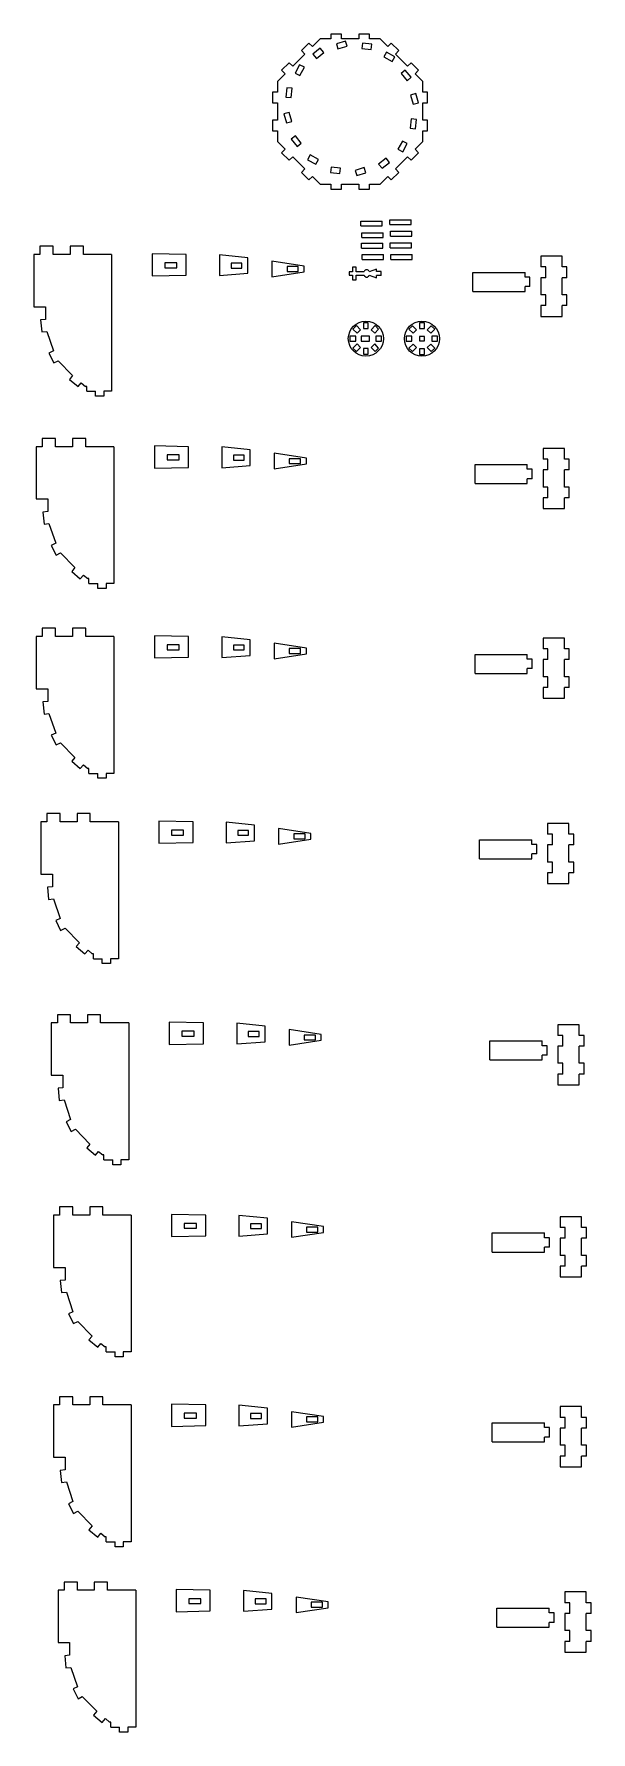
# Model space of a CAD drawing. Header units: millimetres. Extents: x -47 to 303, y -1769 to 241.
# Drawn here: x -47 to 293, y -795 to 241 of the extents above; entities that cross this region are included whole.
import ezdxf

# ---------------------------------------------------------------- set-up
doc = ezdxf.new("R2010")
doc.units = ezdxf.units.MM

msp = doc.modelspace()

# ---------------------------------------------------------------- linework, layer by layer
at = {"color": 7, "linetype": 'Continuous', "lineweight": 15}
for p, q in [((127.5, 238.3), (122.8, 233.7)), ((134, 238.3), (127.5, 238.3)), ((134, 241.3), (134, 238.3)), ((140.6, 241.3), (134, 241.3)), ((140.6, 238.3), (140.6, 241.3)), ((151.1, 238.3), (140.6, 238.3)), ((151.1, 241.3), (151.1, 238.3)), ((157.6, 241.3), (151.1, 241.3)), ((157.6, 238.3), (157.6, 241.3)), ((164.2, 238.3), (157.6, 238.3)), ((168.8, 233.7), (164.2, 238.3)), ((118.2, 229.1), (110.8, 221.7)), ((120.7, 235.8), (116.1, 231.2)), ((116.1, 231.2), (118.2, 229.1)), ((122.8, 233.7), (120.7, 235.8)), ((127.6, 232.6), (123.1, 229)), ((123.1, 229), (125.2, 226.4)), ((125.2, 226.4), (129.7, 230)), ((129.7, 230), (127.6, 232.6)), ((143, 237), (137.5, 235.4)), ((137.5, 235.4), (138.4, 232.2)), ((138.4, 232.2), (144, 233.9)), ((144, 233.9), (143, 237)), ((153.3, 235.8), (152.9, 232.5)), ((152.9, 232.5), (158.6, 231.9)), ((159, 235.2), (153.3, 235.8)), ((158.6, 231.9), (159, 235.2)), ((168, 230.2), (166.4, 227.3)), ((173, 227.4), (168, 230.2)), ((170.9, 235.8), (168.8, 233.7)), ((175.6, 231.2), (170.9, 235.8)), ((173.5, 229.1), (175.6, 231.2)), ((180.9, 221.7), (173.5, 229.1)), ((108.7, 223.8), (104, 219.2)), ((104, 219.2), (106.2, 217)), ((110.8, 221.7), (108.7, 223.8)), ((115, 222.6), (112.3, 217.5)), ((117.9, 221), (115, 222.6)), ((115.2, 216), (117.9, 221)), ((166.4, 227.3), (171.5, 224.5)), ((171.5, 224.5), (173, 227.4)), ((179.4, 219.3), (176.9, 217.3)), ((183, 214.9), (179.4, 219.3)), ((183, 223.8), (180.9, 221.7)), ((187.6, 219.2), (183, 223.8)), ((185.5, 217), (187.6, 219.2)), ((106.2, 217), (101.5, 212.4)), ((101.5, 212.4), (101.5, 205.8)), ((107.2, 208.5), (106.6, 202.8)), ((110.5, 208.2), (107.2, 208.5)), ((109.9, 202.5), (110.5, 208.2)), ((112.3, 217.5), (115.2, 216)), ((176.9, 217.3), (180.5, 212.8)), ((180.5, 212.8), (183, 214.9)), ((190.1, 212.4), (185.5, 217)), ((190.1, 205.8), (190.1, 212.4)), ((98.5, 205.8), (98.5, 199.3)), ((101.5, 205.8), (98.5, 205.8)), ((98.5, 199.3), (101.5, 199.3)), ((101.5, 199.3), (101.5, 188.8)), ((106.6, 202.8), (109.9, 202.5)), ((185.8, 205), (182.7, 204)), ((182.7, 204), (184.3, 198.5)), ((184.3, 198.5), (187.5, 199.4)), ((187.5, 199.4), (185.8, 205)), ((193.1, 205.8), (190.1, 205.8)), ((190.1, 199.3), (193.1, 199.3)), ((190.1, 188.8), (190.1, 199.3)), ((193.1, 199.3), (193.1, 205.8)), ((98.5, 188.8), (98.5, 182.2)), ((101.5, 188.8), (98.5, 188.8)), ((108.6, 193.5), (105.4, 192.6)), ((105.4, 192.6), (107, 187.1)), ((107, 187.1), (110.2, 188)), ((110.2, 188), (108.6, 193.5)), ((183, 189.5), (182.4, 183.8)), ((186.3, 189.2), (183, 189.5)), ((185.7, 183.5), (186.3, 189.2)), ((193.1, 188.8), (190.1, 188.8)), ((193.1, 182.2), (193.1, 188.8)), ((98.5, 182.2), (101.5, 182.2)), ((101.5, 182.2), (101.5, 175.7)), ((112.4, 179.2), (109.8, 177.1)), ((109.8, 177.1), (113.5, 172.7)), ((116, 174.7), (112.4, 179.2)), ((182.4, 183.8), (185.7, 183.5)), ((190.1, 182.2), (193.1, 182.2)), ((190.1, 175.7), (190.1, 182.2)), ((101.5, 175.7), (106.2, 171)), ((106.2, 171), (104, 168.9)), ((104, 168.9), (108.7, 164.3)), ((108.7, 164.3), (110.8, 166.4)), ((110.8, 166.4), (118.2, 159)), ((113.5, 172.7), (116, 174.7)), ((121.4, 167.5), (119.8, 164.6)), ((126.5, 164.7), (121.4, 167.5)), ((173.5, 159), (180.9, 166.4)), ((177.7, 176), (175, 171)), ((175, 171), (177.9, 169.4)), ((180.6, 174.5), (177.7, 176)), ((177.9, 169.4), (180.6, 174.5)), ((180.9, 166.4), (183, 164.3)), ((183, 164.3), (187.6, 168.9)), ((185.5, 171), (190.1, 175.7)), ((187.6, 168.9), (185.5, 171)), ((118.2, 159), (116.1, 156.9)), ((116.1, 156.9), (120.7, 152.3)), ((119.8, 164.6), (124.9, 161.8)), ((124.9, 161.8), (126.5, 164.7)), ((134.2, 160.1), (133.9, 156.8)), ((133.9, 156.8), (139.6, 156.2)), ((140, 159.5), (134.2, 160.1)), ((139.6, 156.2), (140, 159.5)), ((154.4, 159.8), (148.9, 158.1)), ((148.9, 158.1), (149.9, 155)), ((149.9, 155), (155.4, 156.6)), ((155.4, 156.6), (154.4, 159.8)), ((167.7, 165.6), (163.2, 162)), ((163.2, 162), (165.3, 159.4)), ((165.3, 159.4), (169.8, 163)), ((169.8, 163), (167.7, 165.6)), ((170.9, 152.3), (175.6, 156.9)), ((175.6, 156.9), (173.5, 159)), ((120.7, 152.3), (122.8, 154.4)), ((122.8, 154.4), (127.5, 149.7)), ((127.5, 149.7), (134, 149.7)), ((134, 149.7), (134, 146.7)), ((134, 146.7), (140.6, 146.7)), ((140.6, 146.7), (140.6, 149.7)), ((140.6, 149.7), (151.1, 149.7)), ((151.1, 149.7), (151.1, 146.7)), ((151.1, 146.7), (157.6, 146.7)), ((157.6, 149.7), (164.2, 149.7)), ((157.6, 146.7), (157.6, 149.7)), ((164.2, 149.7), (168.8, 154.4)), ((168.8, 154.4), (170.9, 152.3)), ((152.4, 127.2), (165.4, 127.2)), ((152.4, 124.2), (152.4, 127.2)), ((165.4, 124.2), (165.4, 127.2)), ((170.1, 128), (183.1, 128)), ((170.1, 125), (170.1, 128)), ((170.1, 125), (183.1, 125)), ((183.1, 125), (183.1, 128)), ((152.4, 124.2), (165.4, 124.2)), ((152.9, 120.1), (165.9, 120.1)), ((152.9, 117.1), (152.9, 120.1)), ((152.9, 117.1), (165.9, 117.1)), ((165.9, 117.1), (165.9, 120.1)), ((170.5, 121), (183.5, 121)), ((170.5, 118), (170.5, 121)), ((170.5, 118), (183.5, 118)), ((183.5, 118), (183.5, 121)), ((-43.4, 106.8), (-47.1, 106.8)), ((-47.1, 106.8), (-47.1, 74.9)), ((-35.3, 111.8), (-43.4, 111.8)), ((-43.4, 111.8), (-43.4, 106.8)), ((-35.3, 106.8), (-35.3, 111.8)), ((-25, 106.8), (-35.3, 106.8)), ((-25, 111.8), (-25, 106.8)), ((-16.9, 111.8), (-25, 111.8)), ((-16.9, 106.8), (-16.9, 111.8)), ((0.3, 106.8), (-16.9, 106.8)), ((0.3, 106.8), (0.3, 23.3)), ((25, 107.2), (25, 93.7)), ((45.8, 106.8), (25, 107.2)), ((45.8, 94.1), (45.8, 106.8)), ((66.1, 106.6), (66.1, 94)), ((83.4, 104.8), (66.1, 106.6)), ((83.4, 95.3), (83.4, 104.8)), ((152.7, 113.7), (165.7, 113.7)), ((152.7, 110.7), (152.7, 113.7)), ((152.7, 110.7), (165.7, 110.7)), ((153.2, 106.7), (166.2, 106.7)), ((153.2, 103.7), (153.2, 106.7)), ((153.2, 103.7), (166.2, 103.7)), ((165.7, 110.7), (165.7, 113.7)), ((166.2, 103.7), (166.2, 106.7)), ((170.3, 113.9), (183.3, 113.9)), ((170.3, 110.9), (170.3, 113.9)), ((170.3, 110.9), (183.3, 110.9)), ((170.7, 106.8), (183.7, 106.8)), ((170.7, 103.8), (170.7, 106.8)), ((170.7, 103.8), (183.7, 103.8)), ((183.3, 110.9), (183.3, 113.9)), ((183.7, 103.8), (183.7, 106.8)), ((262.1, 105.7), (262.1, 99.2)), ((275.1, 105.7), (262.1, 105.7)), ((275.1, 99.2), (275.1, 105.7)), ((25, 93.7), (45.8, 94.1)), ((40.1, 101.7), (32.7, 101.7)), ((32.7, 101.7), (32.7, 98.7)), ((32.7, 98.7), (40.1, 98.7)), ((40.1, 98.7), (40.1, 101.7)), ((66.1, 94), (83.4, 95.3)), ((79.8, 101.5), (73.2, 101.5)), ((73.2, 101.5), (73.2, 98.5)), ((73.2, 98.5), (79.8, 98.5)), ((79.8, 98.5), (79.8, 101.5)), ((98.1, 102.7), (98.1, 93.2)), ((117.7, 99.7), (98.1, 102.7)), ((98.1, 93.2), (117.7, 96.2)), ((114.2, 99.4), (107.3, 99.4)), ((107.3, 99.4), (107.3, 96.4)), ((107.3, 96.4), (114.2, 96.4)), ((114.2, 96.4), (114.2, 99.4)), ((117.7, 96.2), (117.7, 99.7)), ((145.2, 96.3), (145.2, 94.1)), ((147.3, 96.3), (145.2, 96.3)), ((145.2, 94.1), (147.3, 94.1)), ((147.3, 99.1), (147.3, 96.3)), ((149.4, 99.1), (147.3, 99.1)), ((147.3, 94.1), (147.3, 91.3)), ((149.4, 96.3), (149.4, 99.1)), ((154.3, 96.3), (149.4, 96.3)), ((149.4, 91.3), (149.4, 94.1)), ((149.4, 94.1), (154.3, 94.1)), ((161.8, 97.8), (157.4, 96.3)), ((157.4, 94.1), (161.8, 92.6)), ((161.8, 96.4), (161.8, 97.8)), ((164.8, 96.4), (161.8, 96.4)), ((161.8, 92.6), (161.8, 93.9)), ((164.8, 93.9), (161.8, 93.9)), ((164.8, 93.9), (164.8, 96.4)), ((220.6, 84.2), (220.6, 95.9)), ((220.6, 95.9), (252.5, 95.9)), ((252.5, 92.9), (252.5, 95.9)), ((265.1, 99.2), (262.1, 99.2)), ((265.1, 92.6), (265.1, 99.2)), ((278.1, 99.2), (275.1, 99.2)), ((278.1, 92.6), (278.1, 99.2)), ((147.3, 91.3), (149.4, 91.3)), ((220.6, 84.2), (252.5, 84.2)), ((255.5, 92.9), (252.5, 92.9)), ((255.5, 87.2), (252.5, 87.2)), ((252.5, 84.2), (252.5, 87.2)), ((255.5, 87.2), (255.5, 92.9)), ((262.1, 92.6), (262.1, 82.1)), ((265.1, 92.6), (262.1, 92.6)), ((278.1, 92.6), (275.1, 92.6)), ((275.1, 82.1), (275.1, 92.6)), ((-47.1, 74.9), (-40, 74.9)), ((-40, 74.9), (-40, 67.2)), ((265.1, 82.1), (262.1, 82.1)), ((262.1, 75.6), (262.1, 69)), ((265.1, 75.6), (262.1, 75.6)), ((265.1, 75.6), (265.1, 82.1)), ((278.1, 82.1), (275.1, 82.1)), ((278.1, 75.6), (275.1, 75.6)), ((275.1, 69), (275.1, 75.6)), ((278.1, 75.6), (278.1, 82.1)), ((-40, 67.2), (-43, 66.9)), ((-43, 66.9), (-42.3, 59.5)), ((149.6, 63.4), (147.5, 61.2)), ((152.1, 60.9), (149.6, 63.4)), ((153.9, 65.1), (153.9, 61.6)), ((156.9, 65.1), (153.9, 65.1)), ((156.9, 61.6), (156.9, 65.1)), ((161.1, 63.4), (158.6, 60.9)), ((163.2, 61.2), (161.1, 63.4)), ((183.8, 63.3), (181.7, 61.2)), ((186.3, 60.8), (183.8, 63.3)), ((191.1, 65.1), (188.1, 65.1)), ((188.1, 65.1), (188.1, 61.6)), ((191.1, 61.6), (191.1, 65.1)), ((195.3, 63.3), (192.8, 60.8)), ((197.4, 61.2), (195.3, 63.3)), ((262.1, 69), (275.1, 69)), ((-42.3, 59.5), (-39.3, 59.8)), ((-39.3, 59.8), (-35.2, 47.9)), ((149.2, 57), (145.7, 57)), ((145.7, 57), (145.7, 54)), ((145.7, 54), (149.2, 54)), ((147.5, 61.2), (150, 58.8)), ((150, 52.2), (147.5, 49.7)), ((149.2, 54), (149.2, 57)), ((150, 58.8), (152.1, 60.9)), ((152.1, 50.1), (150, 52.2)), ((152.5, 57), (152.5, 54)), ((157.6, 57), (152.5, 57)), ((152.5, 54), (157.6, 54)), ((153.9, 61.6), (156.9, 61.6)), ((157.6, 54), (157.6, 57)), ((158.6, 60.9), (160.8, 58.8)), ((160.8, 52.2), (158.6, 50.1)), ((160.8, 58.8), (163.2, 61.2)), ((163.2, 49.7), (160.8, 52.2)), ((165, 57), (161.5, 57)), ((161.5, 57), (161.5, 54)), ((161.5, 54), (165, 54)), ((165, 54), (165, 57)), ((183.4, 56.9), (179.9, 56.9)), ((179.9, 56.9), (179.9, 53.9)), ((179.9, 53.9), (183.4, 53.9)), ((181.7, 61.2), (184.2, 58.7)), ((184.2, 52.1), (181.7, 49.7)), ((183.4, 53.9), (183.4, 56.9)), ((184.2, 58.7), (186.3, 60.8)), ((186.3, 50), (184.2, 52.1)), ((188.1, 61.6), (191.1, 61.6)), ((191.1, 56.7), (188.1, 56.7)), ((188.1, 56.7), (188.1, 54.2)), ((188.1, 54.2), (191.1, 54.2)), ((191.1, 54.2), (191.1, 56.7)), ((192.8, 60.8), (195, 58.7)), ((195, 52.1), (192.8, 50)), ((195, 58.7), (197.4, 61.2)), ((197.4, 49.7), (195, 52.1)), ((199.2, 56.9), (195.7, 56.9)), ((195.7, 56.9), (195.7, 53.9)), ((195.7, 53.9), (199.2, 53.9)), ((199.2, 53.9), (199.2, 56.9)), ((-35.2, 47.9), (-37.9, 46.5)), ((-37.9, 46.5), (-34.9, 40.6)), ((-34.9, 40.6), (-32.3, 41.9)), ((-32.3, 41.9), (-23.5, 32.9)), ((147.5, 49.7), (149.6, 47.6)), ((149.6, 47.6), (152.1, 50.1)), ((156.9, 49.4), (153.9, 49.4)), ((153.9, 49.4), (153.9, 45.9)), ((153.9, 45.9), (156.9, 45.9)), ((156.9, 45.9), (156.9, 49.4)), ((158.6, 50.1), (161.1, 47.6)), ((161.1, 47.6), (163.2, 49.7)), ((181.7, 49.7), (183.8, 47.6)), ((183.8, 47.6), (186.3, 50)), ((191.1, 49.3), (188.1, 49.3)), ((188.1, 49.3), (188.1, 45.8)), ((188.1, 45.8), (191.1, 45.8)), ((191.1, 45.8), (191.1, 49.3)), ((192.8, 50), (195.3, 47.6)), ((195.3, 47.6), (197.4, 49.7)), ((-23.5, 32.9), (-25.4, 30.6)), ((-25.4, 30.6), (-20.2, 26.2)), ((-20.2, 26.2), (-18.2, 28.4)), ((-18.2, 28.4), (-15.7, 26.3)), ((-14.9, 26.3), (-15.7, 26.3)), ((-14.9, 23.3), (-14.9, 26.3)), ((-14.9, 23.3), (-9.6, 23.3)), ((-9.6, 20.3), (-9.6, 23.3)), ((0.3, 23.3), (-4.5, 23.3)), ((-4.5, 23.3), (-4.5, 20.3)), ((-4.5, 20.3), (-9.6, 20.3)), ((-33.9, -5.5), (-42, -5.5)), ((-42, -5.5), (-42, -10.5)), ((-33.9, -10.5), (-33.9, -5.5)), ((-23.6, -5.5), (-23.6, -10.5)), ((-15.5, -5.5), (-23.6, -5.5)), ((-15.5, -10.5), (-15.5, -5.5)), ((26.4, -10), (26.4, -23.5)), ((47.2, -10.5), (26.4, -10)), ((-42, -10.5), (-45.7, -10.5)), ((-45.7, -10.5), (-45.7, -42.4)), ((-23.6, -10.5), (-33.9, -10.5)), ((1.7, -10.5), (-15.5, -10.5)), ((1.7, -10.5), (1.7, -94)), ((41.5, -15.5), (34.1, -15.5)), ((34.1, -15.5), (34.1, -18.5)), ((34.1, -18.5), (41.5, -18.5)), ((41.5, -18.5), (41.5, -15.5)), ((47.2, -23.1), (47.2, -10.5)), ((67.5, -10.6), (67.5, -23.3)), ((84.8, -12.4), (67.5, -10.6)), ((81.2, -15.7), (74.6, -15.7)), ((74.6, -15.7), (74.6, -18.7)), ((74.6, -18.7), (81.2, -18.7)), ((81.2, -18.7), (81.2, -15.7)), ((84.8, -21.9), (84.8, -12.4)), ((99.5, -14.5), (99.5, -24)), ((119.1, -17.5), (99.5, -14.5)), ((115.6, -17.8), (108.7, -17.8)), ((108.7, -17.8), (108.7, -20.8)), ((115.6, -20.8), (115.6, -17.8)), ((119.1, -21), (119.1, -17.5)), ((263.5, -11.5), (263.5, -18)), ((276.5, -11.5), (263.5, -11.5)), ((266.5, -18), (263.5, -18)), ((266.5, -24.6), (266.5, -18)), ((276.5, -18), (276.5, -11.5)), ((279.5, -18), (276.5, -18)), ((279.5, -24.6), (279.5, -18)), ((26.4, -23.5), (47.2, -23.1)), ((67.5, -23.3), (84.8, -21.9)), ((99.5, -24), (119.1, -21)), ((108.7, -20.8), (115.6, -20.8)), ((222, -33), (222, -21.3)), ((222, -21.3), (253.9, -21.3)), ((253.9, -24.3), (253.9, -21.3)), ((256.9, -24.3), (253.9, -24.3)), ((256.9, -30), (253.9, -30)), ((253.9, -33), (253.9, -30)), ((256.9, -30), (256.9, -24.3)), ((263.5, -24.6), (263.5, -35.1)), ((266.5, -24.6), (263.5, -24.6)), ((279.5, -24.6), (276.5, -24.6)), ((276.5, -35.1), (276.5, -24.6)), ((222, -33), (253.9, -33)), ((266.5, -35.1), (263.5, -35.1)), ((266.5, -41.6), (266.5, -35.1)), ((279.5, -35.1), (276.5, -35.1)), ((279.5, -41.6), (279.5, -35.1)), ((-45.7, -42.4), (-38.6, -42.4)), ((-38.6, -50.1), (-41.6, -50.4)), ((-41.6, -50.4), (-40.9, -57.7)), ((-38.6, -42.4), (-38.6, -50.1)), ((263.5, -41.6), (263.5, -48.2)), ((266.5, -41.6), (263.5, -41.6)), ((263.5, -48.2), (276.5, -48.2)), ((279.5, -41.6), (276.5, -41.6)), ((276.5, -48.2), (276.5, -41.6)), ((-40.9, -57.7), (-37.9, -57.4)), ((-37.9, -57.4), (-33.8, -69.4)), ((-33.8, -69.4), (-36.5, -70.7)), ((-36.5, -70.7), (-33.5, -76.6)), ((-33.5, -76.6), (-30.9, -75.3)), ((-30.9, -75.3), (-22.1, -84.3)), ((-22.1, -84.3), (-24, -86.6)), ((-24, -86.6), (-18.8, -91.1)), ((-18.8, -91.1), (-16.8, -88.8)), ((-16.8, -88.8), (-14.3, -91)), ((-13.6, -91), (-14.3, -91)), ((-13.6, -94), (-13.6, -91)), ((-13.6, -94), (-8.2, -94)), ((-8.2, -97), (-8.2, -94)), ((-3.1, -97), (-8.2, -97)), ((1.7, -94), (-3.1, -94)), ((-3.1, -94), (-3.1, -97)), ((-33.9, -121.3), (-42, -121.3)), ((-42, -121.3), (-42, -126.3)), ((-33.9, -126.3), (-33.9, -121.3)), ((-23.6, -121.3), (-23.6, -126.3)), ((-15.5, -121.3), (-23.6, -121.3)), ((-15.5, -126.3), (-15.5, -121.3)), ((-42, -126.3), (-45.7, -126.3)), ((-45.7, -126.3), (-45.7, -158.2)), ((-23.6, -126.3), (-33.9, -126.3)), ((1.7, -126.3), (-15.5, -126.3)), ((1.7, -126.3), (1.7, -209.8)), ((26.4, -125.9), (26.4, -139.4)), ((47.2, -126.3), (26.4, -125.9)), ((41.5, -131.4), (34.1, -131.4)), ((34.1, -131.4), (34.1, -134.4)), ((34.1, -134.4), (41.5, -134.4)), ((41.5, -134.4), (41.5, -131.4)), ((47.2, -139), (47.2, -126.3)), ((67.5, -126.5), (67.5, -139.1)), ((84.8, -128.3), (67.5, -126.5)), ((81.2, -131.5), (74.6, -131.5)), ((74.6, -131.5), (74.6, -134.5)), ((74.6, -134.5), (81.2, -134.5)), ((81.2, -134.5), (81.2, -131.5)), ((84.8, -137.8), (84.8, -128.3)), ((99.5, -130.4), (99.5, -139.9)), ((119.1, -133.4), (99.5, -130.4)), ((115.6, -133.6), (108.7, -133.6)), ((108.7, -133.6), (108.7, -136.6)), ((115.6, -136.6), (115.6, -133.6)), ((119.1, -136.9), (119.1, -133.4)), ((263.5, -127.3), (263.5, -133.9)), ((276.5, -127.3), (263.5, -127.3)), ((266.5, -133.9), (263.5, -133.9)), ((266.5, -140.4), (266.5, -133.9)), ((276.5, -133.9), (276.5, -127.3)), ((279.5, -133.9), (276.5, -133.9)), ((279.5, -140.4), (279.5, -133.9)), ((26.4, -139.4), (47.2, -139)), ((67.5, -139.1), (84.8, -137.8)), ((99.5, -139.9), (119.1, -136.9)), ((108.7, -136.6), (115.6, -136.6)), ((222, -148.8), (222, -137.2)), ((222, -137.2), (253.9, -137.2)), ((253.9, -140.1), (253.9, -137.2)), ((256.9, -140.1), (253.9, -140.1)), ((256.9, -145.9), (256.9, -140.1)), ((263.5, -140.4), (263.5, -150.9)), ((266.5, -140.4), (263.5, -140.4)), ((279.5, -140.4), (276.5, -140.4)), ((276.5, -150.9), (276.5, -140.4)), ((222, -148.8), (253.9, -148.8)), ((256.9, -145.9), (253.9, -145.9)), ((253.9, -148.8), (253.9, -145.9)), ((266.5, -150.9), (263.5, -150.9)), ((266.5, -157.5), (266.5, -150.9)), ((279.5, -150.9), (276.5, -150.9)), ((279.5, -157.5), (279.5, -150.9)), ((-45.7, -158.2), (-38.6, -158.2)), ((-38.6, -158.2), (-38.6, -165.9)), ((263.5, -157.5), (263.5, -164)), ((266.5, -157.5), (263.5, -157.5)), ((263.5, -164), (276.5, -164)), ((279.5, -157.5), (276.5, -157.5)), ((276.5, -164), (276.5, -157.5)), ((-38.6, -165.9), (-41.6, -166.2)), ((-41.6, -166.2), (-40.9, -173.6)), ((-40.9, -173.6), (-37.9, -173.3)), ((-37.9, -173.3), (-33.8, -185.2)), ((-33.8, -185.2), (-36.5, -186.6)), ((-36.5, -186.6), (-33.5, -192.5)), ((-33.5, -192.5), (-30.9, -191.1)), ((-30.9, -191.1), (-22.1, -200.1)), ((-22.1, -200.1), (-24, -202.4)), ((-24, -202.4), (-18.8, -206.9)), ((-18.8, -206.9), (-16.8, -204.6)), ((-16.8, -204.6), (-14.3, -206.8)), ((-13.6, -206.8), (-14.3, -206.8)), ((-13.6, -209.8), (-13.6, -206.8)), ((-13.6, -209.8), (-8.2, -209.8)), ((-8.2, -212.8), (-8.2, -209.8)), ((-3.1, -212.8), (-8.2, -212.8)), ((1.7, -209.8), (-3.1, -209.8)), ((-3.1, -209.8), (-3.1, -212.8)), ((-31.1, -234.4), (-39.2, -234.4)), ((-39.2, -234.4), (-39.2, -239.4)), ((-31.1, -239.4), (-31.1, -234.4)), ((-20.8, -234.4), (-20.8, -239.4)), ((-12.8, -234.4), (-20.8, -234.4)), ((-12.8, -239.4), (-12.8, -234.4)), ((-39.2, -239.4), (-42.9, -239.4)), ((-42.9, -239.4), (-42.9, -271.3)), ((-20.8, -239.4), (-31.1, -239.4)), ((4.5, -239.4), (-12.8, -239.4)), ((4.5, -239.4), (4.5, -322.9)), ((29.1, -239), (29.1, -252.5)), ((50, -239.4), (29.1, -239)), ((44.2, -244.5), (36.8, -244.5)), ((36.8, -244.5), (36.8, -247.5)), ((36.8, -247.5), (44.2, -247.5)), ((44.2, -247.5), (44.2, -244.5)), ((50, -252), (50, -239.4)), ((70.2, -239.6), (70.2, -252.2)), ((87.5, -241.4), (70.2, -239.6)), ((83.9, -244.6), (77.3, -244.6)), ((77.3, -244.6), (77.3, -247.6)), ((77.3, -247.6), (83.9, -247.6)), ((83.9, -247.6), (83.9, -244.6)), ((87.5, -250.9), (87.5, -241.4)), ((102.2, -243.5), (102.2, -253)), ((121.8, -246.5), (102.2, -243.5)), ((118.3, -246.7), (111.4, -246.7)), ((111.4, -246.7), (111.4, -249.7)), ((118.3, -249.7), (118.3, -246.7)), ((121.8, -250), (121.8, -246.5)), ((266.2, -240.4), (266.2, -247)), ((279.2, -240.4), (266.2, -240.4)), ((269.2, -247), (266.2, -247)), ((269.2, -253.5), (269.2, -247)), ((279.2, -247), (279.2, -240.4)), ((282.2, -247), (279.2, -247)), ((282.2, -253.5), (282.2, -247)), ((29.1, -252.5), (50, -252)), ((70.2, -252.2), (87.5, -250.9)), ((102.2, -253), (121.8, -250)), ((111.4, -249.7), (118.3, -249.7)), ((224.7, -261.9), (224.7, -250.3)), ((224.7, -250.3), (256.6, -250.3)), ((256.6, -253.2), (256.6, -250.3)), ((259.6, -253.2), (256.6, -253.2)), ((259.6, -259), (256.6, -259)), ((256.6, -261.9), (256.6, -259)), ((259.6, -259), (259.6, -253.2)), ((266.2, -253.5), (266.2, -264)), ((269.2, -253.5), (266.2, -253.5)), ((282.2, -253.5), (279.2, -253.5)), ((279.2, -264), (279.2, -253.5)), ((224.7, -261.9), (256.6, -261.9)), ((269.2, -264), (266.2, -264)), ((269.2, -270.6), (269.2, -264)), ((282.2, -264), (279.2, -264)), ((282.2, -270.6), (282.2, -264)), ((-42.9, -271.3), (-35.8, -271.3)), ((-35.8, -279), (-38.8, -279.3)), ((-38.8, -279.3), (-38.1, -286.7)), ((-35.8, -271.3), (-35.8, -279)), ((266.2, -270.6), (266.2, -277.1)), ((269.2, -270.6), (266.2, -270.6)), ((266.2, -277.1), (279.2, -277.1)), ((282.2, -270.6), (279.2, -270.6)), ((279.2, -277.1), (279.2, -270.6)), ((-38.1, -286.7), (-35.1, -286.4)), ((-35.1, -286.4), (-31.1, -298.3)), ((-31.1, -298.3), (-33.8, -299.6)), ((-33.8, -299.6), (-30.8, -305.6)), ((-30.8, -305.6), (-28.1, -304.2)), ((-28.1, -304.2), (-19.3, -313.2)), ((-19.3, -313.2), (-21.3, -315.5)), ((-21.3, -315.5), (-16, -320)), ((-16, -320), (-14.1, -317.7)), ((-14.1, -317.7), (-11.5, -319.9)), ((-10.8, -319.9), (-11.5, -319.9)), ((-10.8, -322.9), (-10.8, -319.9)), ((-10.8, -322.9), (-5.4, -322.9)), ((-5.4, -325.9), (-5.4, -322.9)), ((-0.4, -325.9), (-5.4, -325.9)), ((4.5, -322.9), (-0.4, -322.9)), ((-0.4, -322.9), (-0.4, -325.9)), ((-32.8, -362.1), (-36.5, -362.1)), ((-36.5, -362.1), (-36.5, -394)), ((-24.7, -357.1), (-32.8, -357.1)), ((-32.8, -357.1), (-32.8, -362.1)), ((-24.7, -362.1), (-24.7, -357.1)), ((-14.4, -362.1), (-24.7, -362.1)), ((-14.4, -357.1), (-14.4, -362.1)), ((-6.4, -357.1), (-14.4, -357.1)), ((-6.4, -362.1), (-6.4, -357.1)), ((10.9, -362.1), (-6.4, -362.1)), ((10.9, -362.1), (10.9, -445.6)), ((35.5, -361.7), (35.5, -375.2)), ((56.4, -362.1), (35.5, -361.7)), ((56.4, -374.8), (56.4, -362.1)), ((76.6, -362.3), (76.6, -374.9)), ((93.9, -364.1), (76.6, -362.3)), ((50.6, -367.2), (43.2, -367.2)), ((43.2, -367.2), (43.2, -370.2)), ((43.2, -370.2), (50.6, -370.2)), ((50.6, -370.2), (50.6, -367.2)), ((90.3, -367.4), (83.7, -367.4)), ((83.7, -367.4), (83.7, -370.4)), ((83.7, -370.4), (90.3, -370.4)), ((90.3, -370.4), (90.3, -367.4)), ((93.9, -373.6), (93.9, -364.1)), ((108.6, -366.2), (108.6, -375.7)), ((128.2, -369.2), (108.6, -366.2)), ((108.6, -375.7), (128.2, -372.7)), ((124.7, -369.5), (117.8, -369.5)), ((117.8, -369.5), (117.8, -372.5)), ((117.8, -372.5), (124.7, -372.5)), ((124.7, -372.5), (124.7, -369.5)), ((128.2, -372.7), (128.2, -369.2)), ((272.6, -363.2), (272.6, -369.7)), ((285.6, -363.2), (272.6, -363.2)), ((275.6, -369.7), (272.6, -369.7)), ((275.6, -376.3), (275.6, -369.7)), ((285.6, -369.7), (285.6, -363.2)), ((288.6, -369.7), (285.6, -369.7)), ((288.6, -376.3), (288.6, -369.7)), ((35.5, -375.2), (56.4, -374.8)), ((76.6, -374.9), (93.9, -373.6)), ((231.1, -384.6), (231.1, -373)), ((231.1, -373), (263, -373)), ((263, -376), (263, -373)), ((266, -376), (263, -376)), ((266, -381.7), (263, -381.7)), ((263, -384.6), (263, -381.7)), ((266, -381.7), (266, -376)), ((272.6, -376.3), (272.6, -386.7)), ((275.6, -376.3), (272.6, -376.3)), ((288.6, -376.3), (285.6, -376.3)), ((285.6, -386.7), (285.6, -376.3)), ((231.1, -384.6), (263, -384.6)), ((275.6, -386.7), (272.6, -386.7)), ((272.6, -393.3), (272.6, -399.9)), ((275.6, -393.3), (272.6, -393.3)), ((275.6, -393.3), (275.6, -386.7)), ((288.6, -386.7), (285.6, -386.7)), ((288.6, -393.3), (285.6, -393.3)), ((285.6, -399.9), (285.6, -393.3)), ((288.6, -393.3), (288.6, -386.7)), ((-36.5, -394), (-29.4, -394)), ((-29.4, -401.7), (-32.4, -402)), ((-32.4, -402), (-31.7, -409.4)), ((-29.4, -394), (-29.4, -401.7)), ((272.6, -399.9), (285.6, -399.9)), ((-31.7, -409.4), (-28.7, -409.1)), ((-28.7, -409.1), (-24.7, -421)), ((-24.7, -421), (-27.4, -422.4)), ((-27.4, -422.4), (-24.4, -428.3)), ((-24.4, -428.3), (-21.7, -426.9)), ((-21.7, -426.9), (-12.9, -436)), ((-12.9, -436), (-14.9, -438.3)), ((-14.9, -438.3), (-9.6, -442.7)), ((-9.6, -442.7), (-7.7, -440.5)), ((-7.7, -440.5), (-5.1, -442.6)), ((-4.4, -442.6), (-5.1, -442.6)), ((-4.4, -445.6), (-4.4, -442.6)), ((-4.4, -445.6), (1, -445.6)), ((1, -448.6), (1, -445.6)), ((6, -448.6), (1, -448.6)), ((10.9, -445.6), (6, -445.6)), ((6, -445.6), (6, -448.6)), ((-23.3, -474.4), (-31.4, -474.4)), ((-31.4, -474.4), (-31.4, -479.4)), ((-23.3, -479.4), (-23.3, -474.4)), ((-13, -474.4), (-13, -479.4)), ((-5, -474.4), (-13, -474.4)), ((-5, -479.4), (-5, -474.4)), ((-31.4, -479.4), (-35.1, -479.4)), ((-35.1, -479.4), (-35.1, -511.3)), ((-13, -479.4), (-23.3, -479.4)), ((12.3, -479.4), (-5, -479.4)), ((12.3, -479.4), (12.3, -562.8)), ((36.9, -478.9), (36.9, -492.4)), ((57.8, -479.4), (36.9, -478.9)), ((52, -484.4), (44.6, -484.4)), ((44.6, -484.4), (44.6, -487.4)), ((52, -487.4), (52, -484.4)), ((57.8, -492), (57.8, -479.4)), ((78, -479.5), (78, -492.2)), ((95.3, -481.3), (78, -479.5)), ((91.7, -484.6), (85.1, -484.6)), ((85.1, -484.6), (85.1, -487.6)), ((91.7, -487.6), (91.7, -484.6)), ((95.3, -490.8), (95.3, -481.3)), ((110, -483.4), (110, -492.9)), ((129.6, -486.4), (110, -483.4)), ((126.1, -486.7), (119.2, -486.7)), ((119.2, -486.7), (119.2, -489.7)), ((126.1, -489.7), (126.1, -486.7)), ((129.6, -489.9), (129.6, -486.4)), ((274, -480.4), (274, -486.9)), ((287, -480.4), (274, -480.4)), ((277, -486.9), (274, -486.9)), ((277, -493.5), (277, -486.9)), ((287, -486.9), (287, -480.4)), ((290, -486.9), (287, -486.9)), ((290, -493.5), (290, -486.9)), ((36.9, -492.4), (57.8, -492)), ((44.6, -487.4), (52, -487.4)), ((78, -492.2), (95.3, -490.8)), ((85.1, -487.6), (91.7, -487.6)), ((110, -492.9), (129.6, -489.9)), ((119.2, -489.7), (126.1, -489.7)), ((232.5, -501.9), (232.5, -490.2)), ((232.5, -490.2), (264.4, -490.2)), ((264.4, -493.2), (264.4, -490.2)), ((267.4, -493.2), (264.4, -493.2)), ((267.4, -498.9), (267.4, -493.2)), ((274, -493.5), (274, -504)), ((277, -493.5), (274, -493.5)), ((290, -493.5), (287, -493.5)), ((287, -504), (287, -493.5)), ((232.5, -501.9), (264.4, -501.9)), ((267.4, -498.9), (264.4, -498.9)), ((264.4, -501.9), (264.4, -498.9)), ((277, -504), (274, -504)), ((277, -510.5), (277, -504)), ((290, -504), (287, -504)), ((290, -510.5), (290, -504)), ((-35.1, -511.3), (-28, -511.3)), ((-28, -511.3), (-28, -519)), ((274, -510.5), (274, -517.1)), ((277, -510.5), (274, -510.5)), ((274, -517.1), (287, -517.1)), ((290, -510.5), (287, -510.5)), ((287, -517.1), (287, -510.5)), ((-28, -519), (-31, -519.2)), ((-31, -519.2), (-30.3, -526.6)), ((-30.3, -526.6), (-27.3, -526.3)), ((-27.3, -526.3), (-23.3, -538.3)), ((-23.3, -538.3), (-26, -539.6)), ((-26, -539.6), (-23, -545.5)), ((-23, -545.5), (-20.3, -544.2)), ((-20.3, -544.2), (-11.5, -553.2)), ((-11.5, -553.2), (-13.5, -555.5)), ((-13.5, -555.5), (-8.2, -560)), ((-8.2, -560), (-6.3, -557.7)), ((-6.3, -557.7), (-3.7, -559.8)), ((-3, -559.8), (-3.7, -559.8)), ((-3, -562.8), (-3, -559.8)), ((-3, -562.8), (2.4, -562.8)), ((2.4, -565.8), (2.4, -562.8)), ((7.4, -565.8), (2.4, -565.8)), ((12.3, -562.8), (7.4, -562.8)), ((7.4, -562.8), (7.4, -565.8)), ((-23.3, -590.2), (-31.4, -590.2)), ((-31.4, -590.2), (-31.4, -595.2)), ((-23.3, -595.2), (-23.3, -590.2)), ((-13, -590.2), (-13, -595.2)), ((-5, -590.2), (-13, -590.2)), ((-5, -595.2), (-5, -590.2)), ((-31.4, -595.2), (-35.1, -595.2)), ((-35.1, -595.2), (-35.1, -627.1)), ((-13, -595.2), (-23.3, -595.2)), ((12.3, -595.2), (-5, -595.2)), ((12.3, -595.2), (12.3, -678.7)), ((36.9, -594.8), (36.9, -608.3)), ((57.8, -595.2), (36.9, -594.8)), ((52, -600.3), (44.6, -600.3)), ((44.6, -600.3), (44.6, -603.3)), ((52, -603.3), (52, -600.3)), ((57.8, -607.8), (57.8, -595.2)), ((78, -595.4), (78, -608)), ((95.3, -597.2), (78, -595.4)), ((91.7, -600.4), (85.1, -600.4)), ((85.1, -600.4), (85.1, -603.4)), ((91.7, -603.4), (91.7, -600.4)), ((95.3, -606.7), (95.3, -597.2)), ((110, -599.3), (110, -608.8)), ((129.6, -602.3), (110, -599.3)), ((274, -596.2), (274, -602.8)), ((287, -596.2), (274, -596.2)), ((287, -602.8), (287, -596.2)), ((36.9, -608.3), (57.8, -607.8)), ((44.6, -603.3), (52, -603.3)), ((78, -608), (95.3, -606.7)), ((85.1, -603.4), (91.7, -603.4)), ((110, -608.8), (129.6, -605.8)), ((126.1, -602.5), (119.2, -602.5)), ((119.2, -602.5), (119.2, -605.5)), ((119.2, -605.5), (126.1, -605.5)), ((126.1, -605.5), (126.1, -602.5)), ((129.6, -605.8), (129.6, -602.3)), ((232.5, -617.7), (232.5, -606.1)), ((232.5, -606.1), (264.4, -606.1)), ((264.4, -609), (264.4, -606.1)), ((267.4, -609), (264.4, -609)), ((267.4, -614.8), (267.4, -609)), ((277, -602.8), (274, -602.8)), ((274, -609.3), (274, -619.8)), ((277, -609.3), (274, -609.3)), ((277, -609.3), (277, -602.8)), ((290, -602.8), (287, -602.8)), ((290, -609.3), (287, -609.3)), ((287, -619.8), (287, -609.3)), ((290, -609.3), (290, -602.8)), ((232.5, -617.7), (264.4, -617.7)), ((267.4, -614.8), (264.4, -614.8)), ((264.4, -617.7), (264.4, -614.8)), ((277, -619.8), (274, -619.8)), ((277, -626.4), (277, -619.8)), ((290, -619.8), (287, -619.8)), ((290, -626.4), (290, -619.8)), ((-35.1, -627.1), (-28, -627.1)), ((-28, -627.1), (-28, -634.8)), ((274, -626.4), (274, -632.9)), ((277, -626.4), (274, -626.4)), ((290, -626.4), (287, -626.4)), ((287, -632.9), (287, -626.4)), ((-28, -634.8), (-31, -635.1)), ((-31, -635.1), (-30.3, -642.5)), ((-30.3, -642.5), (-27.3, -642.2)), ((-27.3, -642.2), (-23.3, -654.1)), ((274, -632.9), (287, -632.9)), ((-23.3, -654.1), (-26, -655.5)), ((-26, -655.5), (-23, -661.4)), ((-23, -661.4), (-20.3, -660)), ((-20.3, -660), (-11.5, -669)), ((-11.5, -669), (-13.5, -671.3)), ((-13.5, -671.3), (-8.2, -675.8)), ((-8.2, -675.8), (-6.3, -673.5)), ((-6.3, -673.5), (-3.7, -675.7)), ((-3, -675.7), (-3.7, -675.7)), ((-3, -678.7), (-3, -675.7)), ((-3, -678.7), (2.4, -678.7)), ((2.4, -681.7), (2.4, -678.7)), ((7.4, -681.7), (2.4, -681.7)), ((12.3, -678.7), (7.4, -678.7)), ((7.4, -678.7), (7.4, -681.7)), ((-20.6, -703.3), (-28.6, -703.3)), ((-28.6, -703.3), (-28.6, -708.3)), ((-20.6, -708.3), (-20.6, -703.3)), ((-10.3, -703.3), (-10.3, -708.3)), ((-2.2, -703.3), (-10.3, -703.3)), ((-2.2, -708.3), (-2.2, -703.3)), ((-28.6, -708.3), (-32.4, -708.3)), ((-32.4, -708.3), (-32.4, -740.2)), ((-10.3, -708.3), (-20.6, -708.3)), ((15, -708.3), (-2.2, -708.3)), ((15, -708.3), (15, -791.8)), ((39.7, -707.9), (39.7, -721.4)), ((60.5, -708.3), (39.7, -707.9)), ((54.8, -713.4), (47.4, -713.4)), ((47.4, -713.4), (47.4, -716.4)), ((54.8, -716.4), (54.8, -713.4)), ((60.5, -720.9), (60.5, -708.3)), ((80.8, -708.5), (80.8, -721.1)), ((98.1, -710.3), (80.8, -708.5)), ((94.5, -713.5), (87.9, -713.5)), ((87.9, -713.5), (87.9, -716.5)), ((94.5, -716.5), (94.5, -713.5)), ((98.1, -719.8), (98.1, -710.3)), ((112.8, -712.4), (112.8, -721.9)), ((132.4, -715.4), (112.8, -712.4)), ((276.8, -709.3), (276.8, -715.9)), ((289.8, -709.3), (276.8, -709.3)), ((289.8, -715.9), (289.8, -709.3)), ((39.7, -721.4), (60.5, -720.9)), ((47.4, -716.4), (54.8, -716.4)), ((80.8, -721.1), (98.1, -719.8)), ((87.9, -716.5), (94.5, -716.5)), ((112.8, -721.9), (132.4, -718.9)), ((128.9, -715.6), (122, -715.6)), ((122, -715.6), (122, -718.6)), ((122, -718.6), (128.9, -718.6)), ((128.9, -718.6), (128.9, -715.6)), ((132.4, -718.9), (132.4, -715.4)), ((235.3, -730.8), (235.3, -719.2)), ((235.3, -719.2), (267.2, -719.2)), ((267.2, -722.1), (267.2, -719.2)), ((270.2, -722.1), (267.2, -722.1)), ((270.2, -727.9), (270.2, -722.1)), ((279.8, -715.9), (276.8, -715.9)), ((276.8, -722.4), (276.8, -732.9)), ((279.8, -722.4), (276.8, -722.4)), ((279.8, -722.4), (279.8, -715.9)), ((292.8, -715.9), (289.8, -715.9)), ((292.8, -722.4), (289.8, -722.4)), ((289.8, -732.9), (289.8, -722.4)), ((292.8, -722.4), (292.8, -715.9)), ((235.3, -730.8), (267.2, -730.8)), ((270.2, -727.9), (267.2, -727.9)), ((267.2, -730.8), (267.2, -727.9)), ((279.8, -732.9), (276.8, -732.9)), ((279.8, -739.5), (279.8, -732.9)), ((292.8, -732.9), (289.8, -732.9)), ((292.8, -739.5), (292.8, -732.9)), ((-32.4, -740.2), (-25.3, -740.2)), ((-25.3, -740.2), (-25.3, -747.9)), ((276.8, -739.5), (276.8, -746)), ((279.8, -739.5), (276.8, -739.5)), ((276.8, -746), (289.8, -746)), ((292.8, -739.5), (289.8, -739.5)), ((289.8, -746), (289.8, -739.5)), ((-25.3, -747.9), (-28.3, -748.2)), ((-28.3, -748.2), (-27.6, -755.6)), ((-27.6, -755.6), (-24.6, -755.3)), ((-24.6, -755.3), (-20.5, -767.2)), ((-20.5, -767.2), (-23.2, -768.5)), ((-23.2, -768.5), (-20.2, -774.5)), ((-20.2, -774.5), (-17.6, -773.1)), ((-17.6, -773.1), (-8.8, -782.1)), ((-8.8, -782.1), (-10.7, -784.4)), ((-10.7, -784.4), (-5.5, -788.9)), ((-5.5, -788.9), (-3.5, -786.6)), ((-3.5, -786.6), (-1, -788.8)), ((-0.2, -788.8), (-1, -788.8)), ((-0.2, -791.8), (-0.2, -788.8)), ((-0.2, -791.8), (5.1, -791.8)), ((5.1, -794.8), (5.1, -791.8)), ((10.2, -794.8), (5.1, -794.8)), ((15, -791.8), (10.2, -791.8)), ((10.2, -791.8), (10.2, -794.8))]:
    msp.add_line(p, q, dxfattribs=at)
for centre in [(155.4, 55.5), (189.6, 55.4)]:
    msp.add_circle(centre, 10.7, dxfattribs=at)
for centre, start, end in [((155.9, 95.8), 18.8535, 161.1465), ((155.9, 94.6), 198.8535, 341.1465)]:
    msp.add_arc(centre, 1.64, start, end, dxfattribs=at)

doc.saveas('drawing.dxf')
